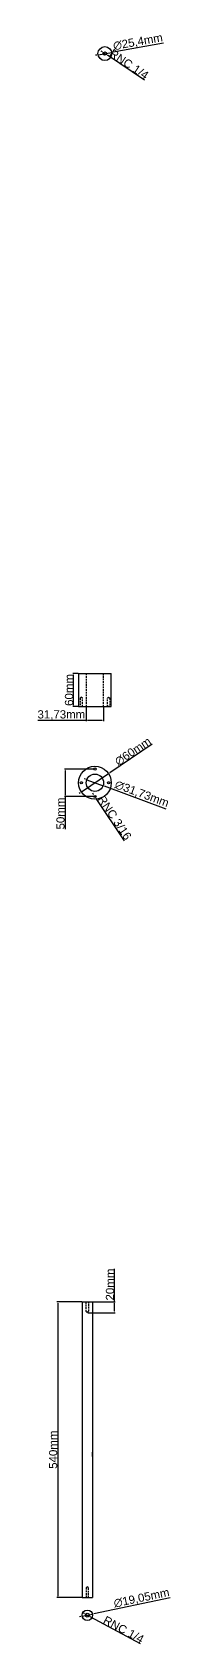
# Model space of a CAD drawing. Header units: centimetres. Extents: x 6534 to 31506, y 42826 to 109107.
# Drawn here: x 27999 to 28246, y 57856 to 60800 of the extents above; entities that cross this region are included whole.
import ezdxf

# ---------------------------------------------------------------- set-up
doc = ezdxf.new("R2010")
doc.units = ezdxf.units.CM
doc.header["$LTSCALE"] = 0.5
doc.linetypes.add('DASHED2', pattern=[9.525, 6.35, -3.175])
doc.styles.get("Standard").update_dxf_attribs({"font": 'arial.ttf'})
doc.dimstyles.new('ISO-25', dxfattribs={"dimtxt": 15, "dimasz": 2.5, "dimexe": 1.25, "dimexo": 0.625, "dimtad": 1, "dimtxsty": 'Standard', "dimcen": 2.5, "dimclrd": 1, "dimclre": 1, "dimadec": 0, "dimazin": 0, "dimtfac": 1, "dimtmove": 0, "dimatfit": 3, "dimfxl": 1, "dimarcsym": 0})

# ---------------------------------------------------------------- blocks, each defined once
blk = doc.blocks.new('*D176')
at = {"color": 1, "lineweight": -2, "transparency": 16777216}
for p, q in [((28230.3, 60779.8), (28138.2, 60763.6)), ((28108.2, 60758.3), (28105.8, 60757.8)), ((28110.7, 60758.7), (28135.7, 60763.1))]:
    blk.add_line(p, q, dxfattribs=at)
at = {"color": 1, "transparency": 16777216}
for points in [[(28138.1, 60764), (28138.2, 60763.1), (28135.7, 60763.1)], [(28108.2, 60758.7), (28108.3, 60757.9), (28110.7, 60758.7)]]:
    blk.add_solid(points, dxfattribs=at)
at = {"layer": 'Defpoints', "color": 0, "transparency": 16777216}
for p in [(28110.7, 60758.7), (28135.7, 60763.1)]:
    blk.add_point(p, dxfattribs=at)
at = {"color": 0, "transparency": 16777216, "insert": (28183.7, 60781.6), "char_height": 15, "attachment_point": 5, "rotation": 10.0101}
blk.add_mtext('∅25,4mm', dxfattribs=at)
blk = doc.blocks.new('*D177')
at = {"color": 1, "lineweight": -2, "transparency": 16777216}
for p, q in [((28118.6, 60764), (28116.5, 60765.4)), ((28120.7, 60762.6), (28125.7, 60759.2)), ((28195.5, 60712.6), (28127.8, 60757.9))]:
    blk.add_line(p, q, dxfattribs=at)
at = {"color": 1, "transparency": 16777216}
for points in [[(28118.9, 60764.3), (28118.4, 60763.6), (28120.7, 60762.6)], [(28128, 60758.2), (28127.5, 60757.5), (28125.7, 60759.2)]]:
    blk.add_solid(points, dxfattribs=at)
at = {"layer": 'Defpoints', "color": 0, "transparency": 16777216}
for p in [(28120.7, 60762.6), (28125.7, 60759.2)]:
    blk.add_point(p, dxfattribs=at)
at = {"color": 0, "transparency": 16777216, "insert": (28167.3, 60741.5), "char_height": 15, "attachment_point": 5, "rotation": 326.2636}
blk.add_mtext('RNC 1/4', dxfattribs=at)
blk = doc.blocks.new('*D187')
at = {"color": 1, "lineweight": -2, "transparency": 16777216}
for p, q in [((28074.3, 59629.8), (28064.6, 59629.8)), ((28065.8, 59572.3), (28065.8, 59627.3)), ((28074.3, 59569.8), (28064.6, 59569.8))]:
    blk.add_line(p, q, dxfattribs=at)
at = {"color": 1, "transparency": 16777216}
for points in [[(28065.4, 59627.3), (28066.2, 59627.3), (28065.8, 59629.8)], [(28065.4, 59572.3), (28066.2, 59572.3), (28065.8, 59569.8)]]:
    blk.add_solid(points, dxfattribs=at)
at = {"layer": 'Defpoints', "color": 0, "transparency": 16777216}
for p in [(28065.8, 59629.8), (28074.9, 59629.8), (28074.9, 59569.8)]:
    blk.add_point(p, dxfattribs=at)
at = {"color": 0, "transparency": 16777216, "insert": (28057.5, 59599.8), "char_height": 15, "attachment_point": 5, "rotation": 90}
blk.add_mtext('60mm', dxfattribs=at)
blk = doc.blocks.new('*D184')
at = {"color": 1, "lineweight": -2, "transparency": 16777216}
for p, q in [((28089, 59569.2), (28089, 59543)), ((28120.8, 59569.2), (28120.8, 59543)), ((28089, 59544.2), (28000.2, 59544.2)), ((28118.3, 59544.2), (28091.5, 59544.2))]:
    blk.add_line(p, q, dxfattribs=at)
at = {"color": 1, "transparency": 16777216}
for points in [[(28091.5, 59544.7), (28091.5, 59543.8), (28089, 59544.2)], [(28118.3, 59544.7), (28118.3, 59543.8), (28120.8, 59544.2)]]:
    blk.add_solid(points, dxfattribs=at)
at = {"layer": 'Defpoints', "color": 0, "transparency": 16777216}
for p in [(28089, 59569.8), (28120.8, 59569.8), (28089, 59544.2)]:
    blk.add_point(p, dxfattribs=at)
at = {"color": 0, "transparency": 16777216, "insert": (28043.4, 59553.9), "char_height": 15, "attachment_point": 5}
blk.add_mtext('31,73mm', dxfattribs=at)
blk = doc.blocks.new('*D188')
at = {"color": 1, "lineweight": -2, "transparency": 16777216}
for p, q in [((28209.9, 59500.8), (28131.9, 59448.6)), ((28080, 59413.8), (28129.8, 59447.2)), ((28077.9, 59412.4), (28075.8, 59411))]:
    blk.add_line(p, q, dxfattribs=at)
at = {"color": 1, "transparency": 16777216}
for points in [[(28131.7, 59448.9), (28132.1, 59448.2), (28129.8, 59447.2)], [(28077.7, 59412.7), (28078.1, 59412), (28080, 59413.8)]]:
    blk.add_solid(points, dxfattribs=at)
at = {"layer": 'Defpoints', "color": 0, "transparency": 16777216}
for p in [(28129.8, 59447.2), (28080, 59413.8)]:
    blk.add_point(p, dxfattribs=at)
at = {"color": 0, "transparency": 16777216, "insert": (28174.5, 59487.6), "char_height": 15, "attachment_point": 5, "rotation": 33.8345}
blk.add_mtext('∅60mm', dxfattribs=at)
blk = doc.blocks.new('*D185')
at = {"color": 1, "lineweight": -2, "transparency": 16777216}
for p, q in [((28104.3, 59455.5), (28048.9, 59455.5)), ((28050.2, 59453), (28050.2, 59408)), ((28104.3, 59405.5), (28048.9, 59405.5)), ((28050.2, 59405.5), (28050.2, 59345.7))]:
    blk.add_line(p, q, dxfattribs=at)
at = {"color": 1, "transparency": 16777216}
for points in [[(28049.8, 59453), (28050.6, 59453), (28050.2, 59455.5)], [(28049.8, 59408), (28050.6, 59408), (28050.2, 59405.5)]]:
    blk.add_solid(points, dxfattribs=at)
at = {"layer": 'Defpoints', "color": 0, "transparency": 16777216}
for p in [(28104.9, 59455.5), (28050.2, 59405.5), (28104.9, 59405.5)]:
    blk.add_point(p, dxfattribs=at)
at = {"color": 0, "transparency": 16777216, "insert": (28041.9, 59374.4), "char_height": 15, "attachment_point": 5, "rotation": 90}
blk.add_mtext('50mm', dxfattribs=at)
blk = doc.blocks.new('*D189')
at = {"color": 1, "lineweight": -2, "transparency": 16777216}
for p, q in [((28087.7, 59436.8), (28085.3, 59437.7)), ((28090, 59436), (28119.8, 59425)), ((28235.4, 59382.5), (28122.1, 59424.1))]:
    blk.add_line(p, q, dxfattribs=at)
at = {"color": 1, "transparency": 16777216}
for points in [[(28087.8, 59437.2), (28087.5, 59436.4), (28090, 59436)], [(28122.3, 59424.5), (28122, 59423.7), (28119.8, 59425)]]:
    blk.add_solid(points, dxfattribs=at)
at = {"layer": 'Defpoints', "color": 0, "transparency": 16777216}
for p in [(28090, 59436), (28119.8, 59425)]:
    blk.add_point(p, dxfattribs=at)
at = {"color": 0, "transparency": 16777216, "insert": (28190.6, 59409.5), "char_height": 15, "attachment_point": 5, "rotation": 339.7968}
blk.add_mtext('∅31,73mm', dxfattribs=at)
blk = doc.blocks.new('*D190')
at = {"color": 1, "lineweight": -2, "transparency": 16777216}
for p, q in [((28102.4, 59409.2), (28101, 59411.3)), ((28103.8, 59407.1), (28106, 59403.8)), ((28159.3, 59324.4), (28107.4, 59401.7))]:
    blk.add_line(p, q, dxfattribs=at)
at = {"color": 1, "transparency": 16777216}
for points in [[(28102.7, 59409.5), (28102.1, 59409), (28103.8, 59407.1)], [(28107.8, 59402), (28107.1, 59401.5), (28106, 59403.8)]]:
    blk.add_solid(points, dxfattribs=at)
at = {"layer": 'Defpoints', "color": 0, "transparency": 16777216}
for p in [(28103.8, 59407.1), (28106, 59403.8)]:
    blk.add_point(p, dxfattribs=at)
at = {"color": 0, "transparency": 16777216, "insert": (28141, 59366.7), "char_height": 15, "attachment_point": 5, "rotation": 303.8477}
blk.add_mtext('RNC 3/16', dxfattribs=at)
blk = doc.blocks.new('*D191')
at = {"color": 1, "lineweight": -2, "transparency": 16777216}
for p, q in [((28080.8, 58483.6), (28035.4, 58483.6)), ((28036.7, 58481.1), (28036.7, 57946.1)), ((28080.8, 57943.6), (28035.4, 57943.6))]:
    blk.add_line(p, q, dxfattribs=at)
at = {"color": 1, "transparency": 16777216}
for points in [[(28036.3, 58481.1), (28037.1, 58481.1), (28036.7, 58483.6)], [(28036.3, 57946.1), (28037.1, 57946.1), (28036.7, 57943.6)]]:
    blk.add_solid(points, dxfattribs=at)
at = {"layer": 'Defpoints', "color": 0, "transparency": 16777216}
for p in [(28081.4, 58483.6), (28036.7, 57943.6), (28081.4, 57943.6)]:
    blk.add_point(p, dxfattribs=at)
at = {"color": 0, "transparency": 16777216, "insert": (28028.4, 58213.6), "char_height": 15, "attachment_point": 5, "rotation": 90}
blk.add_mtext('540mm', dxfattribs=at)
blk = doc.blocks.new('*D192')
at = {"color": 1, "lineweight": -2, "transparency": 16777216}
for p, q in [((28140.8, 58483.6), (28140.8, 58543.6)), ((28101.1, 58483.6), (28142, 58483.6)), ((28140.8, 58466.1), (28140.8, 58481.1)), ((28091.6, 58463.6), (28142, 58463.6))]:
    blk.add_line(p, q, dxfattribs=at)
at = {"color": 1, "transparency": 16777216}
for points in [[(28140.4, 58481.1), (28141.2, 58481.1), (28140.8, 58483.6)], [(28140.4, 58466.1), (28141.2, 58466.1), (28140.8, 58463.6)]]:
    blk.add_solid(points, dxfattribs=at)
at = {"layer": 'Defpoints', "color": 0, "transparency": 16777216}
for p in [(28100.5, 58483.6), (28140.8, 58483.6), (28091, 58463.6)]:
    blk.add_point(p, dxfattribs=at)
at = {"color": 0, "transparency": 16777216, "insert": (28132.5, 58514.9), "char_height": 15, "attachment_point": 5, "rotation": 90}
blk.add_mtext('20mm', dxfattribs=at)
blk = doc.blocks.new('*D193')
at = {"color": 1, "lineweight": -2, "transparency": 16777216}
for p, q in [((28242.6, 57943), (28102.7, 57914)), ((28079.2, 57909.1), (28076.7, 57908.6)), ((28081.6, 57909.6), (28100.3, 57913.5))]:
    blk.add_line(p, q, dxfattribs=at)
at = {"color": 1, "transparency": 16777216}
for points in [[(28079.1, 57909.5), (28079.3, 57908.7), (28081.6, 57909.6)], [(28102.7, 57914.4), (28102.8, 57913.6), (28100.3, 57913.5)]]:
    blk.add_solid(points, dxfattribs=at)
at = {"layer": 'Defpoints', "color": 0, "transparency": 16777216}
for p in [(28081.6, 57909.6), (28100.3, 57913.5)]:
    blk.add_point(p, dxfattribs=at)
at = {"color": 0, "transparency": 16777216, "insert": (28190.4, 57942.3), "char_height": 15, "attachment_point": 5, "rotation": 11.7214}
blk.add_mtext('∅19,05mm', dxfattribs=at)
blk = doc.blocks.new('*D194')
at = {"color": 1, "lineweight": -2, "transparency": 16777216}
for p, q in [((28085.7, 57914.4), (28083.5, 57915.6)), ((28087.9, 57913.2), (28094, 57909.9)), ((28188.2, 57859.2), (28096.2, 57908.7))]:
    blk.add_line(p, q, dxfattribs=at)
at = {"color": 1, "transparency": 16777216}
for points in [[(28085.9, 57914.8), (28085.5, 57914), (28087.9, 57913.2)], [(28096.4, 57909.1), (28096, 57908.3), (28094, 57909.9)]]:
    blk.add_solid(points, dxfattribs=at)
at = {"layer": 'Defpoints', "color": 0, "transparency": 16777216}
for p in [(28087.9, 57913.2), (28094, 57909.9)]:
    blk.add_point(p, dxfattribs=at)
at = {"color": 0, "transparency": 16777216, "insert": (28157.4, 57885.3), "char_height": 15, "attachment_point": 5, "rotation": 331.6785}
blk.add_mtext('RNC 1/4', dxfattribs=at)

msp = doc.modelspace()

# ---------------------------------------------------------------- linework, layer by layer
for p, q in [((28074.91, 59629.806), (28074.91, 59569.806)), ((28074.91, 59629.806), (28134.91, 59629.806)), ((28134.91, 59569.806), (28134.91, 59629.806)), ((28074.91, 59569.806), (28134.91, 59569.806)), ((28081.44, 58483.622), (28100.482, 58483.622)), ((28081.44, 58483.622), (28081.44, 57943.622)), ((28081.44, 58481.622), (28081.44, 58031.622)), ((28100.482, 58483.622), (28100.482, 57943.622)), ((28090.957, 58463.622), (28088.957, 58465.622)), ((28092.957, 58465.622), (28090.957, 58463.622)), ((28100.482, 58201.222), (28100.482, 58209.222)), ((28081.44, 57943.622), (28100.482, 57943.622)), ((28090.957, 57963.622), (28088.957, 57961.622)), ((28092.957, 57961.622), (28090.957, 57963.622))]:
    msp.add_line(p, q)
at = {"linetype": 'DASHED2'}
for p, q in [((28089.045, 59629.806), (28089.045, 59569.806)), ((28120.775, 59569.806), (28120.775, 59629.806)), ((28079.91, 59586.806), (28077.91, 59584.806)), ((28081.91, 59584.806), (28079.91, 59586.806)), ((28127.91, 59584.806), (28129.91, 59586.806)), ((28129.91, 59586.806), (28131.91, 59584.806)), ((28077.91, 59584.806), (28077.91, 59569.806)), ((28077.91, 59569.806), (28081.91, 59569.806)), ((28081.91, 59569.806), (28081.91, 59584.806)), ((28127.91, 59569.806), (28127.91, 59584.806)), ((28131.91, 59569.806), (28127.91, 59569.806)), ((28131.91, 59584.806), (28131.91, 59569.806)), ((28088.957, 58465.622), (28088.957, 58483.622)), ((28092.957, 58483.622), (28092.957, 58465.622)), ((28088.957, 57961.622), (28088.957, 57943.622)), ((28092.957, 57943.622), (28092.957, 57961.622))]:
    msp.add_line(p, q, dxfattribs=at)
for centre, radius in [((28123.194, 60760.916), 12.7), ((28123.194, 60760.916), 3), ((28104.91, 59430.482), 30), ((28104.91, 59430.482), 15.865), ((28104.91, 59455.482), 2), ((28079.91, 59430.482), 2), ((28129.91, 59430.482), 2), ((28104.91, 59405.482), 2), ((28090.961, 57911.555), 9.525), ((28090.961, 57911.555), 3.5)]:
    msp.add_circle(centre, radius)

# ---------------------------------------------------------------- dimensions: what is measured, and where the dimension line sits
dim = msp.add_diameter_dim_2p(p1=(28110.687, 60758.708), p2=(28135.7, 60763.123), dimstyle='ISO-25', override={"dimpost": 'mm'})
dim.commit()
dim.dimension.update_dxf_attribs({"geometry": '*D176', "text_midpoint": (28183.736, 60781.64)})
for p1, p2, text, picture, middle in [((28120.699, 60762.582), (28125.688, 60759.25), 'RNC 1/4', '*D177', (28167.325, 60741.521)), ((28103.796, 59407.143), (28106.024, 59403.821), 'RNC 3/16', '*D190', (28141.018, 59366.697))]:
    dim = msp.add_diameter_dim_2p(p1=p1, p2=p2, text=text, dimstyle='ISO-25', override={"dimpost": 'mm'})
    dim.commit()
    dim.dimension.update_dxf_attribs({"geometry": picture, "text_midpoint": middle})
for base, p1, p2, picture, middle in [((28065.801, 59629.806), (28074.91, 59569.806), (28074.91, 59629.806), '*D187', (28057.518, 59599.806)), ((28050.174, 59405.482), (28104.91, 59455.482), (28104.91, 59405.482), '*D185', (28041.891, 59374.357)), ((28140.795, 58483.622), (28090.957, 58463.622), (28100.482, 58483.622), '*D192', (28132.511, 58514.874)), ((28036.691, 57943.622), (28081.44, 58483.622), (28081.44, 57943.622), '*D191', (28028.408, 58213.622))]:
    dim = msp.add_linear_dim(base=base, p1=p1, p2=p2, angle=90, dimstyle='ISO-25', override={"dimpost": 'mm'})
    dim.commit()
    dim.dimension.update_dxf_attribs({"geometry": picture, "text_midpoint": middle})
dim = msp.add_linear_dim(base=(28089.045, 59544.238), p1=(28120.775, 59569.806), p2=(28089.045, 59569.806), dimstyle='ISO-25', override={"dimpost": 'mm'})
dim.commit()
dim.dimension.update_dxf_attribs({"geometry": '*D184', "text_midpoint": (28043.36, 59553.877)})
for p1, p2, picture, middle in [((28079.99, 59413.778), (28129.829, 59447.186), '*D188', (28179.327, 59480.364)), ((28090.021, 59435.961), (28119.799, 59425.003), '*D189', (28187.176, 59400.209)), ((28081.634, 57909.62), (28100.287, 57913.49), '*D193', (28192.368, 57932.595))]:
    dim = msp.add_diameter_dim_2p(p1=p1, p2=p2, dimstyle='ISO-25', override={"dimpost": 'mm'})
    dim.commit()
    dim.dimension.update_dxf_attribs({"geometry": picture, "text_midpoint": middle, "dimtype": 163})
dim = msp.add_diameter_dim_2p(p1=(28087.88, 57913.216), p2=(28094.042, 57909.895), text='RNC 1/4', dimstyle='ISO-25', override={"dimpost": 'mm'})
dim.commit()
dim.dimension.update_dxf_attribs({"geometry": '*D194', "text_midpoint": (28153.426, 57877.891), "dimtype": 163})

doc.saveas('drawing.dxf')
